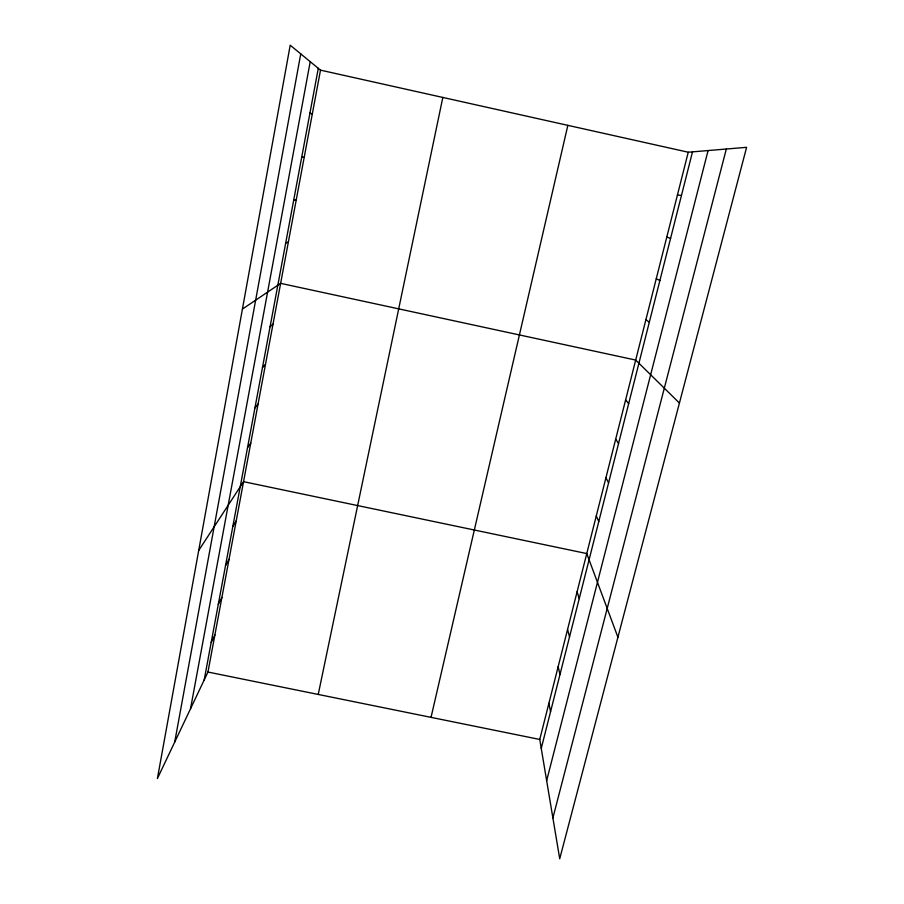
<?xml version="1.0" encoding="UTF-8"?>
<svg xmlns="http://www.w3.org/2000/svg" width="904" height="904" viewBox="0 0 904 904"><rect width="100%" height="100%" fill="white"/><g stroke="black" fill="none" stroke-linecap="round" stroke-linejoin="round"><path stroke-width="1.36" d="M174.721 742.048L300.749 53.89M190.518 708.77L310.219 61.687M204.18 679.989L318.287 68.331M207.954 672.045L320.502 70.15L290.207 45.2L157.398 778.559L207.954 672.045L539.756 739.449L559.723 858.8L746.602 147.318L688.249 152.222L320.502 70.15M318.231 694.441L442.824 97.451M431.038 717.369L567.848 125.351M539.756 739.449L688.249 152.222M541.259 748.376L692.509 151.861M546.649 780.672L708.081 150.55M552.886 817.962L726.319 149.013M211.186 642.45L214.869 635.037M218.282 604.358L221.887 597.499M225.492 565.734L229.006 559.44M232.803 526.535L236.226 520.84M198.699 550.491L243.549 481.674L586.764 553.564L617.918 637.252M247.526 447.616L250.758 443.129M254.939 407.907L258.069 404.031M262.454 367.612L265.482 364.38M270.081 326.728L273.008 324.152M242.408 309.1L280.635 283.347L635.693 360.063L679.435 403.048M285.675 243.153L288.376 241.956M293.642 200.428L296.229 199.953M677.424 195.015L681.469 195.4M301.733 157.059L304.196 157.319M666.756 237.176L670.598 238.294M309.948 113.034L312.287 114.062M656.259 278.737L659.875 280.556M645.897 319.688L649.321 322.197M625.624 399.862L628.664 403.681M615.703 439.095L618.551 443.548M605.917 477.787L608.584 482.838M596.278 515.947L598.764 521.585M577.091 591.792L579.238 598.584M567.565 629.489L569.543 636.834M558.163 666.655L559.971 674.542M548.897 703.301L550.547 711.719"/></g></svg>
